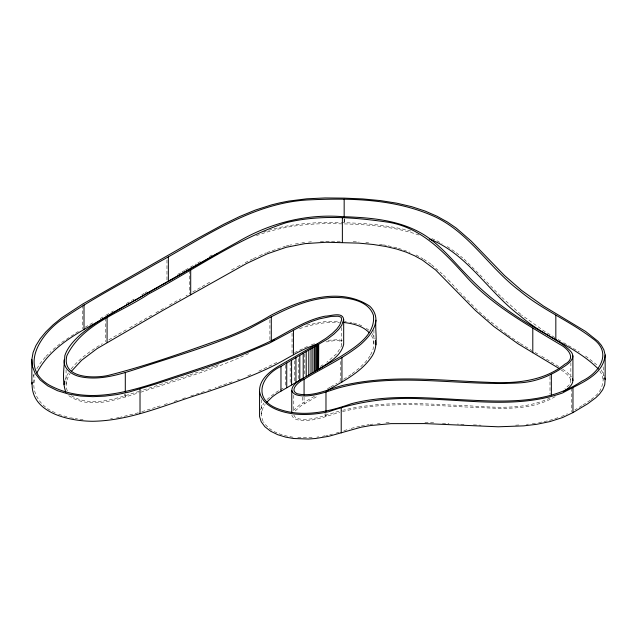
<?xml version="1.0" encoding="UTF-8"?>
<svg xmlns="http://www.w3.org/2000/svg" width="637" height="637" viewBox="0 0 637 637"><rect width="100%" height="100%" fill="white"/><g stroke="black" fill="none" stroke-linecap="round" stroke-linejoin="round"><path stroke-width="0.48" stroke-dasharray="3.19 2.39" d="M263.113 421.344C260.429 415.826 261.481 409.201 265.127 404.384M570.887 362.787L570.76 382.033L568.937 385.21L564.868 388.801M603.135 366.84C603.804 377.279 604.163 389.557 594.759 396.469M55.188 412.641C41.325 407.457 29.987 392.44 35.067 377.319M67.363 390.887C64.592 385.138 66.893 378.386 70.221 373.386M341.671 327.522L341.671 344.251L341.209 346.592L336.901 353.503L326.805 362.278M373.911 329.998L373.911 344.752L372.852 350.119L370.519 355.032M260.366 409.854L263.758 403.149M33.435 376.26L34.143 374.532M64.839 380.217L68.334 372.995M36.866 368.68L40.211 363.321L45.354 357.102M370.129 355.852L365.63 361.888L359.26 368.17L351.672 374.054M71.161 368.958C79.569 358.416 90.868 350.629 102.302 343.701M293.354 410.467L299.494 405.036L315.06 395.919M295.21 410.929L301.014 405.793L317.935 395.903M45.928 356.417L50.904 351.568M266.967 399.487L274.388 393.459M53.03 349.49L61.542 342.531L80.19 330.197M591.064 399.542L594.162 397.058M590.284 400.163L582.632 405.259M320.467 366.386L322.879 364.858M343.693 379.214L350.915 374.644M275.845 392.472L278.783 390.656M581.915 405.713L574.908 409.838M85.071 327.291L94.26 321.988M108.879 339.784L126.222 329.783M192.716 291.993L200.384 287.566M280.352 389.725L284.476 387.336M327.498 388.737L330.093 387.24M330.826 386.818L334.186 384.875M335.755 383.976L337.037 383.235M338.86 382.176L339.465 381.834M340.182 381.412L340.484 359.594M100.16 318.588L105.224 315.673M106.068 315.188L113.458 310.944M177.691 274.428L181.139 272.453M182.007 271.951L184.595 270.47M185.455 269.977L196.116 263.901M129.574 327.856L152.474 314.718M202.088 286.586L209.788 282.167M555.161 396.644C527.762 412.872 494.304 407.656 463.999 406.947C422.96 404.726 380.966 401.573 340.731 412.028M126.413 303.515L131.588 300.553M132.448 300.059L134.152 299.087M155.898 312.767L166.034 306.986M141.804 294.724L144.344 293.283M145.188 292.797L146.892 291.834M169.402 305.075L180.677 298.713M197.733 262.977L200.217 261.592M186.02 295.751L187.27 295.066M209.446 256.472L212.041 255.063M231.534 269.945L236.51 267.237M237.338 266.784L242.522 264.068M294.501 352.619L307.958 346.178M276.784 362.461L258.726 371.196M245.11 262.707L252.459 259.028M549.994 397.974C519.545 412.561 484.462 405.721 451.983 405.1C415.595 403.165 378.458 401.477 342.77 410.276M561.436 416.582L567.376 413.755M248.605 353.615C213.936 369.715 177.03 380.233 140.809 392.193M253.327 258.622L258.566 256.162M259.442 255.755L266.139 252.857M247.809 375.766L252.196 373.991M266.951 252.539L285.28 246.264M215.617 365.853L219.064 364.563M237.505 379.771L239.345 379.087M214.757 366.171L199.373 371.634M231.995 381.834L215.027 387.853M256.456 235.634C278.369 227.425 301.803 223.961 325.141 223.698C356.736 223.738 389.008 224.821 419.186 235.061M189.882 374.882L198.521 371.936M207.909 390.282L211.468 389.072M299.47 328.668C312.281 324.289 325.881 321.677 339.457 322.274M311.437 344.768L314.941 343.598M189.022 375.177L140.785 390.871M204.342 391.492L188.99 396.588M182.612 398.682L185.343 397.783M293.776 414.974C295.409 419.775 301.962 419.21 306.047 419.337C318.484 418.891 329.87 413.302 341.814 410.515M291.77 415.061C293.625 420.778 301.293 420.42 306.19 420.492C317.847 420.062 328.724 415.388 339.792 412.258M343.892 430.716L349.347 428.956M174.235 401.382L177.962 400.179M157.092 406.868L160.667 405.729M164.235 404.591L169.585 402.887M557.901 417.713L549.054 420.539L538.082 422.793M71.416 395.784C92.453 408.421 118.514 397.432 139.845 391.174M68.804 395.696C89.753 409.981 117.144 399.327 138.985 392.766M141.804 411.693L155.309 407.433M336.049 433.152L339.417 432.149M263.407 231.892C288.179 223.834 314.463 221.883 340.365 222.647M138.189 412.8L120.353 417.235M329.815 434.776L332.546 434.108M286.18 246.041L288.887 245.38M289.787 245.157L291.595 244.719M306.708 325.141L324.997 321.566L339.609 321.12M351.162 428.367L360.407 426.121M116.467 418.039L119.382 417.434M295.25 244.003L300.807 243.047M322.481 436.297L325.244 435.764M326.16 435.589L327.999 435.23M361.378 425.946L369.11 424.592M328.159 340.293L338.565 339.672L342.515 340.811M325.969 341.838C329.998 342.348 341.193 337.053 341.671 344.251M301.747 242.912L304.558 242.49M316.884 437.117L318.755 436.863M110.607 418.796L112.566 418.549M526.393 424.361L528.368 424.123M532.309 423.645L536.25 423.167M370.073 424.425L372.836 424.099M377.438 423.549L380.201 423.223M308.451 242.092L311.366 241.781M312.122 437.587L296.723 437.571M385.982 422.817L390.8 422.474M515.636 425.182L520.517 424.895M320.363 241.264L340.588 241.216M341.344 222.671C364.945 223.157 388.681 225.1 411.55 231.239M473.458 424.903L481.054 425.213M353.193 241.718L359.029 241.972M424.927 422.427L433.877 422.809M83.057 419.616L75.277 418.581M442.444 423.231L448.958 423.573M463.999 424.409L457.406 424.051M365.821 242.617L368.727 242.888M344.482 321.39L346.289 321.661M349.896 322.195L351.696 322.457M379.477 244.282L382.423 244.743M383.41 244.895L386.356 245.364M70.436 417.792L74.306 418.421M293.044 437.197C282.08 435.557 269.865 431.926 263.622 422.036M388.22 245.802L397.552 247.984M353.495 322.967L358.87 324.496L363.217 326.502M58.604 414.337L69.465 417.633M398.451 248.279L409.997 252.324M431.83 238.588L436.09 240.436M436.942 240.802L442.126 243.684M416.08 254.959L422.96 258.781M558.076 339.497L562.909 342.292M535.072 352.452L540.096 355.358M563.721 342.754L579.304 352.014M541.689 356.282L558.753 366.53M554.851 337.554L543.56 330.675L521.584 314.989M520.453 343.574L531.807 350.485M507.641 334.927L519.649 343.08M447.317 246.559L454.651 251.591M423.82 259.259L430.835 264.068M585.594 356.027L596.702 364.714M562.614 369.094L567.559 372.788L571.429 376.809M561.062 369.834C564.844 372.717 569.812 375.496 570.887 380.504M366.339 328.31L369.118 330.316M506.837 334.385L487.257 318.97M456.283 252.706L462.685 257.929M431.552 264.65L442.126 273.822M520.827 314.36L501.168 296.842M485.744 317.704L477.033 309.765L460.949 293.418M464.11 259.092L482.113 276.999M500.499 296.189L484.016 279.03M443.495 275.096L447.548 279.213M448.225 279.898L460.304 292.725M372.159 333.573L375.058 338.852M601.328 369.882L604.314 376.172M599.871 371.053L601.925 374.739L603.135 379.628M371.435 335.357L373.401 339.808L373.911 344.752M571.612 388.116L571.612 411.733M549.994 376.332L549.994 394.04M344.275 218.794L344.275 222.735M344.163 218.969L344.163 223.89M325.977 413.628L325.977 416.574M325.029 413.588L325.029 415.555M304.781 353.973L304.781 375.615M304.072 397.018L304.072 403.906M302.631 397.193L302.631 403.094M298.379 358.647L298.379 379.31M294.517 360.884L294.517 381.547M293.776 395.298L293.776 412.02M292.049 333.239L292.049 353.901M290.169 362.413L290.169 384.055M285.304 365.216L285.304 386.858M269.905 319.79L269.905 340.445M261.584 399.702L261.584 416.423M189.308 270.343L189.308 293.96M166.958 259.96L166.958 280.622M125.298 394.128L125.298 397.082M124.382 394.08L124.382 396.047M105.638 318.038L105.638 341.655M82.563 305.123L82.563 328.732M66.073 369.842L66.073 384.605M33.865 374.261L33.865 384.103"/><path stroke-width="0.96" d="M259.57 391.914C258.813 379.588 270.024 371.228 279.524 365.606L317.242 343.821L326.104 338.223L332.426 333.318L336.901 328.907L339.728 325.101L341.671 319.655L341.121 317.202L338.255 316.223L331.383 316.39L319.336 318.866L311.668 321.43L303.132 325.069L269.244 343.239L240.452 355.454L206.253 367.597L156.28 383.856L128.897 392.097L117.033 394.558L105.057 396.11L92.93 396.668L80.724 396.071L68.716 394.12L57.465 390.704L47.727 385.871L40.179 379.939L35.107 373.33L32.431 366.434L31.85 359.475L33.084 352.532L35.911 345.62L40.211 338.717L45.928 331.813L53.03 324.886L61.542 317.935L82.563 304.136L197.733 238.381L223.778 224.232L239.663 216.532L255.373 210.059L271.657 204.851L280.137 202.773L288.832 201.069L306.716 198.824L325.085 197.948L344.275 198.131L362.835 198.935L380.432 200.599L396.66 203.155L411.55 206.643L425.014 211.03L436.942 216.206L447.317 221.963L456.283 228.11L471.133 241.025L504.48 275.502L521.584 290.392L543.56 306.078L585.594 331.431L597.968 341.289L601.328 345.286L603.892 349.88L605.15 354.976L605.15 379.58L604.712 384.828L602.674 389.74L599.544 394.032L595.85 397.695L587.72 403.762L572.966 412.593L562.575 417.546L549.882 421.598L536.8 424.29L523.749 425.866L498.222 426.798L424.807 423.581L390.975 423.629L370.567 425.548L361.091 427.212L328.716 436.313L315.379 438.511L308.412 439.036L293.561 438.503L285.702 437.125L277.867 434.745L270.669 431.249L264.904 426.758L261.178 421.678L259.57 416.518L259.57 391.914C262.962 406.876 280.176 412.028 293.561 413.899C305.298 415.22 317.194 414.225 328.716 411.717C359.555 400.952 392.185 396.779 424.807 398.985C470.624 400.028 518.239 408.612 562.575 392.949C578.396 383.872 603.287 376.244 605.15 354.976M291.77 412.115L291.77 390.465C292.017 384.557 298.283 381.372 302.631 378.497M65.77 392.081C61.829 380.6 64.114 367.493 64.839 355.621C67.594 347.332 73.741 340.803 80.023 334.982C100.328 317.871 124.756 306.787 147.322 293.068C177.333 276.116 207.184 258.893 237.338 242.187C268.965 223.396 305.649 213.713 342.483 216.66C370.24 217.567 399.534 219.845 423.82 234.663C441.648 245.858 454.595 262.786 469.278 277.525C491.708 300.895 518.797 319.065 546.976 334.759C555.384 340.118 564.876 344.49 571.429 352.213C576.047 358.424 568.164 364.038 563.49 366.976C550.296 376.172 534.969 382.136 518.797 382.917C458.584 386.285 397.146 371.658 337.905 388.124C326.622 391.731 315.156 396.198 303.101 395.911C299.048 395.617 293.028 395.203 291.77 390.465M572.91 355.852L572.91 380.448C572.774 385.815 567.288 388.745 563.49 391.572M317.632 344.036C300.234 349.195 285.543 360.231 269.244 367.836C248.916 377.59 227.552 384.907 206.253 392.193C168.909 403.173 132.464 420.619 92.93 421.272C69.306 421.24 30.218 412.935 32.161 382.335M64.066 384.573L64.679 381.085M343.685 319.686L341.631 325.491L338.693 329.433L334.107 333.955L327.649 338.964L280.965 366.41C260.254 376.013 252.172 400.044 278.998 409.185C302.623 417.601 328.31 411.94 351.162 403.77C391.118 393.292 432.786 398.651 473.458 400.307C510.181 401.987 550.241 402.688 581.915 381.117C599.457 372.892 612.993 352.611 592.498 338.414C569.502 320.865 542.222 309.741 519.959 291.077C489.845 268.631 470.194 233.739 435.636 217.09C395.641 198.633 350.262 197.892 307.01 199.97C250.763 203.506 203.967 237.72 156.057 263.678C125.003 281.841 92.819 298.259 63.143 318.635C41.548 332.777 17.932 366.721 49.208 385.074C91.863 408.158 140.474 387.599 182.612 374.086C209.716 365.089 237.02 356.401 263.089 344.641C284.006 335.484 302.471 320.538 325.308 316.135C330.356 316.239 342.953 311.23 343.685 319.686L343.685 344.283C340.962 356.457 328.206 362.835 318.699 369.221M375.926 320.188C374.986 330.07 367.947 337.817 360.94 344.219C343.654 358.408 322.975 367.565 304.072 379.302C299.478 381.276 288.68 389.733 297.033 393.698C315.028 398.069 332.132 386.571 349.474 384.047C394.988 374.851 441.521 380.608 487.448 382.272C514.266 383.761 543.138 381.714 564.868 364.197C576.732 358.129 567.694 348.335 559.7 344.283C527.309 324.671 493.595 306.174 467.534 278.098C445.207 253.359 420.874 226.223 385.711 221.867C352.906 217.201 318.643 214.613 286.132 222.719C236.781 238.684 194.301 269.825 148.732 293.896C120.982 312.703 82.237 323.676 66.821 355.812C61.542 378.418 93.305 378.434 107.478 375.591C146.239 365.933 184.021 352.38 221.652 338.995C238.429 332.825 254.577 325.045 269.905 315.848C299.159 300.194 339.465 285.941 369.81 306.214C373.672 309.853 376.069 314.837 375.926 320.188C374.827 332.116 378.919 345.453 372.032 356.234C361.219 372.486 342.977 381.221 326.685 390.847M36.803 373.083C53.054 341.543 88.798 328.23 117.335 310.346C133.929 300.863 150.475 291.292 167.22 282.072M71.758 370.925L81.711 360.216L97.142 348.566L163.239 310.203L246.447 263.567L267.309 253.797L286.132 247.315L304.988 243.629L326.048 242.251L358.79 243.127L373.155 244.481L385.711 246.463L396.684 249.027L406.295 252.164L414.775 255.843L422.355 260.055L435.652 269.992L475.321 310.362L493.986 326.598L518.152 343.853L558.88 368.353M266.847 402.194L272.405 396.771L276.633 393.682L340.484 356.648C354.825 347.404 375.878 335.126 373.401 315.211C369.269 302.862 354.857 299.024 343.263 297.813C308.491 294.581 277.963 313.181 248.605 329.018C213.936 345.111 177.03 355.637 140.809 367.589C121.579 373.8 101.132 380.918 80.684 376.793C72.514 375.225 63.469 369.293 64.066 359.977M208.235 258.726L168.351 281.458L168.351 256.862M209.103 258.256L216.867 254.028M274.563 339.577L271.29 341.289L271.29 316.693M343.263 322.41C352.508 323.516 362.636 325.658 369.213 332.745M429.322 238.947C467.558 253.892 488.149 291.929 519.959 315.673C543.727 336.83 575.928 346.456 598.374 369.03M604.728 377.876L605.15 379.58M572.464 378.665L572.91 380.448M375.488 340.492L375.926 344.784M572.966 387.989L572.966 412.593M555.83 315.243L555.83 339.839M551.347 374.238L551.347 394.9M532.795 328.182L532.795 352.779M344.163 199.293L344.163 217.002M342.372 217.822L342.372 242.418M341.942 357.445L341.942 382.041M341.217 408.317L341.217 432.913M325.977 391.978L325.977 411.661M318.699 344.625L318.596 369.285M318.166 344.935L318.166 369.532M317.56 345.278L317.56 369.882M316.764 345.74L316.764 370.344M315.737 346.337L315.737 370.933M314.455 347.077L314.455 371.674M312.886 347.977L312.886 372.581M311.007 349.068L311.007 373.664M308.786 350.35L308.786 374.946M306.198 351.839L306.198 376.435M304.072 379.302L304.072 395.051M303.212 353.567L303.212 378.163M299.804 355.534L299.804 380.13M295.934 357.763L295.934 382.367M293.434 330.141L293.434 354.737M291.587 360.279L291.587 384.875M286.73 363.082L286.73 387.678M280.965 366.41L280.965 391.007M190.702 270.192L190.702 294.788M140.021 388.976L140.021 413.58M125.298 372.486L125.298 392.161M107.08 317.863L107.08 342.459M84.004 304.948L84.004 329.544M31.85 359.475L31.85 384.071"/></g></svg>
